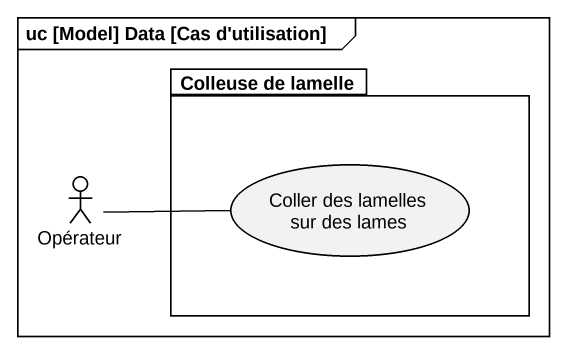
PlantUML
@startuml
mainframe uc [Model] Data [Cas d'utilisation]
package "Colleuse de lamelle" as Colleuse_de_lamelle {
  usecase "Coller des lamelles sur des lames" as Coller_des_lamelles_sur_des
}
actor Opérateur
Opérateur -right- Coller_des_lamelles_sur_des
@enduml
